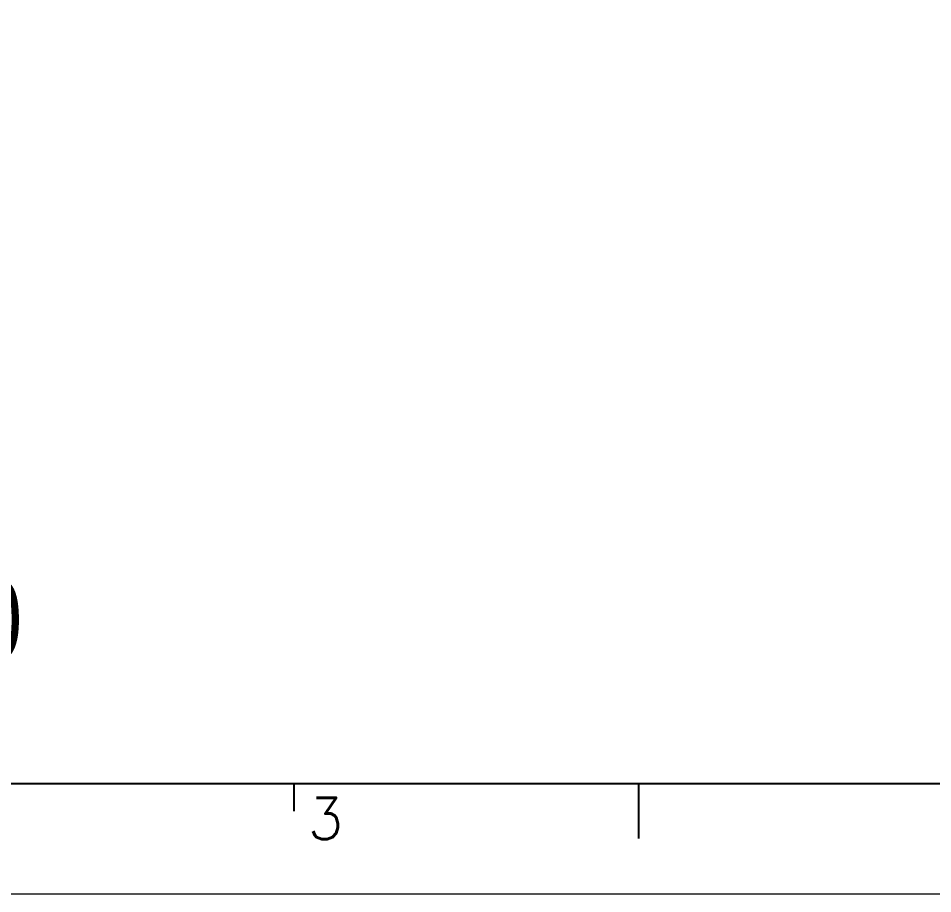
# Model space of a CAD drawing. Header units: millimetres. Extents: x 3440 to 3572, y 2 to 96.
# Drawn here: x 3477.75 to 3499.1, y 2.26 to 22.7 of the extents above; entities that cross this region are included whole.
import ezdxf

# ---------------------------------------------------------------- set-up
doc = ezdxf.new("R2010")
doc.units = ezdxf.units.MM
doc.header["$LTSCALE"] = 23.1
doc.linetypes.add('PHANTOM', pattern=[29.5, 9.5, -1.5, 3, -1.5, 3, -1.5, 9.5])
doc.layers.get('0').update_dxf_attribs({"linetype": 'CONTINUOUS'})
doc.layers.add('0PAPERF', color=2, linetype='PHANTOM', lineweight=0, plot=False)
doc.layers.add('備註', color=1, linetype='CONTINUOUS')
doc.styles.add('SIMPLEX', font='simplex.shx')
doc.styles.get("Standard").update_dxf_attribs({"font": 'simplex.shx', "width": 0.8})

msp = doc.modelspace()

# ---------------------------------------------------------------- linework, layer by layer
for p, q in [((3443.987, 4.828), (3568.129, 4.828)), ((3484.188, 4.828), (3484.188, 4.185)), ((3492.229, 4.828), (3492.229, 3.541))]:
    msp.add_line(p, q)
at = {"layer": '0PAPERF'}
msp.add_line((3440.288, 2.255), (3572.183, 2.255), dxfattribs=at)

# ---------------------------------------------------------------- texts
at = {"style": 'SIMPLEX'}
msp.add_text('3', height=0.965, dxfattribs=at).set_placement((3484.51, 3.529))
at = {"layer": '備註', "color": 1, "lineweight": 0, "insert": (3445.929, 21.781), "char_height": 1.83125, "attachment_point": 1, "bg_fill": 2}
msp.add_mtext('{\\fPMingLiU|b0|i0|c136|p2;\\C256;第一對絕緣阻值量測線: PIN1&PIN2\\P第二對絕緣阻值量測線: PIN3&PIN4\\P\\fPMingLiU|b0|i0|c136|p2;第三對絕緣阻值量測線: PIN5&PIN6\\P第四對絕緣阻值量測線: PIN7&PIN8\\P第五對絕緣阻值量測線: PIN9&PIN10}', dxfattribs=at)

doc.saveas('drawing.dxf')
